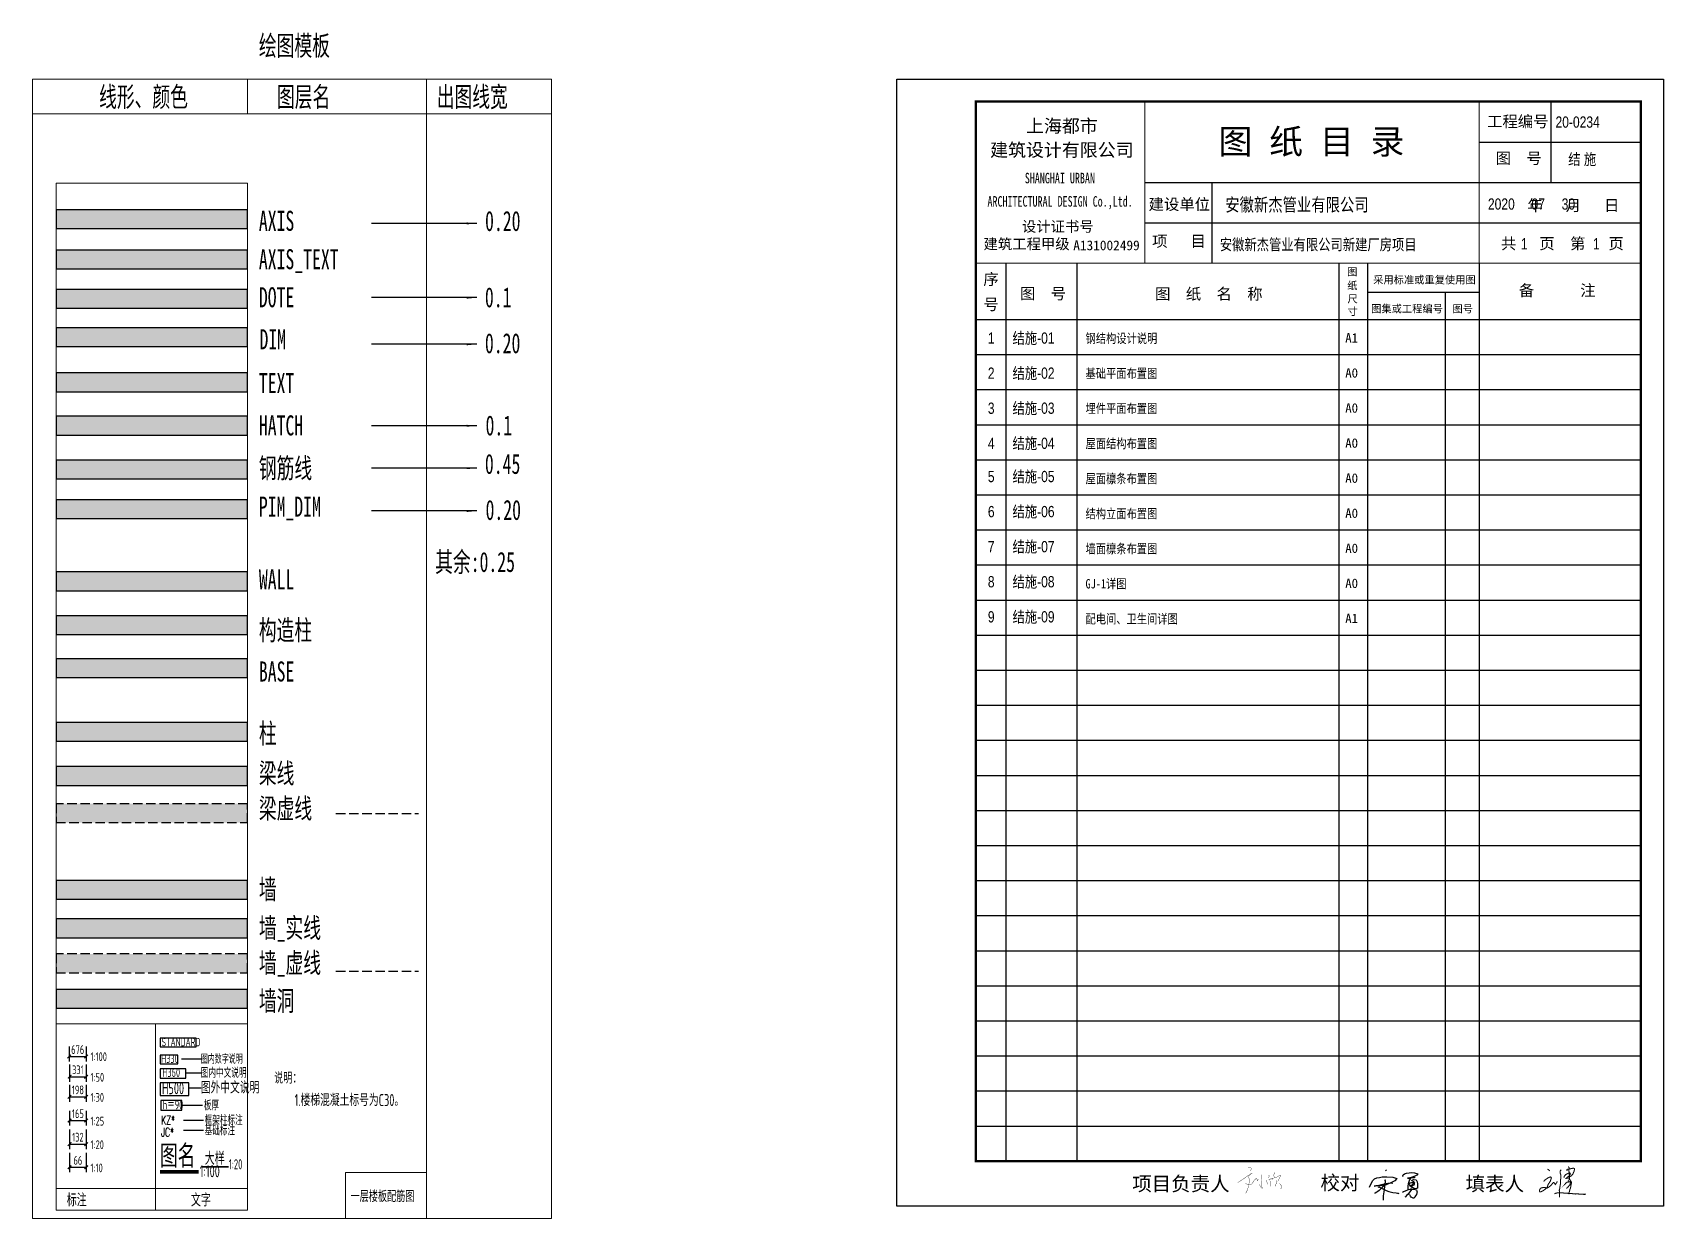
# Model space of a CAD drawing. Extents: x 753177 to 2169292, y -530934 to -273477.
# Drawn here: x 756248 to 821348, y -397363 to -350022 of the extents above; entities that cross this region are included whole.
import ezdxf
from ezdxf.enums import TextEntityAlignment as Align

# ---------------------------------------------------------------- set-up
doc = ezdxf.new("R2010")
doc.units = 0
doc.header["$LTSCALE"] = 1500
doc.header["$MEASUREMENT"] = 0
doc.linetypes.add('DASH', pattern=[0.35, 0.25, -0.1])
doc.layers.get('Defpoints').update_dxf_attribs({"color": 252})
for name, color, linetype in [('00-tk', 151, 'Continuous'), ('AXIS', 3, 'Continuous'), ('AXIS_TEXT', 7, 'Continuous'), ('BASE', 7, 'Continuous'), ('DIM', 3, 'Continuous'), ('DOTE', 1, 'Continuous'), ('HATCH', 8, 'Continuous'), ('iicon', 7, 'Continuous'), ('PUB_DIM', 3, 'Continuous'), ('PUB_TEXT', 7, 'Continuous'), ('TEXT', 7, 'Continuous'), ('WALL', 7, 'Continuous'), ('墙', 2, 'Continuous'), ('墙__实线', 7, 'Continuous'), ('墙__虚线', 7, 'DASH'), ('墙洞', 5, 'Continuous'), ('构造柱', 30, 'Continuous'), ('柱', 255, 'Continuous'), ('梁__实线', 140, 'Continuous'), ('梁__虚线', 4, 'DASH'), ('钢筋线', 210, 'Continuous')]:
    doc.layers.add(name, color=color, linetype=linetype)
for name, color, linetype, lineweight in [('TK', 252, 'Continuous', 13), ('TK-签名', 70, 'Continuous', 30), ('功能名称', 255, 'Continuous', 0)]:
    doc.layers.add(name, color=color, linetype=linetype, lineweight=lineweight)
doc.styles.add('-宋体', font='')
doc.styles.add('H330', font='Tssdeng.shx', dxfattribs={"width": 0.65, "height": 330, "bigfont": 'tssdchn.shx'})
doc.styles.add('H360', font='Tssdeng.shx', dxfattribs={"width": 0.65, "height": 360, "bigfont": 'tssdchn.shx'})
doc.styles.add('H500', font='Tssdeng.shx', dxfattribs={"width": 0.65, "height": 500, "bigfont": 'tssdchn.shx'})
doc.styles.add('QQS', font='stylu.ttf')
doc.styles.add('ROMAND', font='romand.shx', dxfattribs={"width": 0.65, "height": 250, "bigfont": 'hztxt.shx'})
doc.styles.get("Standard").update_dxf_attribs({"font": 'gbenor.shx', "bigfont": 'gbcbig.shx'})
doc.styles.add('T', font='simhei.ttf')
doc.styles.add('TSSD', font='tssdeng.shx', dxfattribs={"width": 0.65, "height": 350, "bigfont": 'tssdchn.shx'})
doc.styles.add('图名', font='simhei.ttf', dxfattribs={"width": 0.7, "height": 600})
doc.styles.get('-宋体').set_extended_font_data('SimSun')
doc.dimstyles.new('H10', dxfattribs={"dimscale": 100, "dimtxt": 3.3, "dimasz": 0.01, "dimexe": 2, "dimexo": 0, "dimgap": 1, "dimtad": 1, "dimdec": 0, "dimlfac": 0.1, "dimrnd": 1, "dimzin": 0, "dimdsep": 46, "dimtxsty": 'TSSD', "dimblk1": 'YGDIM', "dimblk2": 'YGDIM', "dimsah": 1, "dimcen": -2, "dimdle": 1, "dimclrt": 7, "dimadec": 0, "dimazin": 0, "dimtfac": 1, "dimtdec": 0, "dimtix": 1, "dimtmove": 2, "dimatfit": 3, "dimldrblk": 'YGDIM', "dimfxl": 0, "dimtvp": 1, "dimtolj": 1, "dimtzin": 0, "dimarcsym": 0})
doc.dimstyles.new('H100', dxfattribs={"dimscale": 100, "dimtxt": 3.3, "dimasz": 0.01, "dimexe": 2, "dimexo": 0, "dimgap": 1, "dimtad": 1, "dimdec": 0, "dimrnd": 1, "dimzin": 0, "dimdsep": 46, "dimtxsty": 'TSSD', "dimblk1": 'YGDIM', "dimblk2": 'YGDIM', "dimsah": 1, "dimcen": -2, "dimdle": 1, "dimclrt": 7, "dimadec": 0, "dimazin": 0, "dimtfac": 1, "dimtdec": 0, "dimtix": 1, "dimtmove": 2, "dimatfit": 3, "dimldrblk": 'YGDIM', "dimfxl": 0, "dimtvp": 1, "dimtolj": 1, "dimtzin": 0, "dimarcsym": 0})
doc.dimstyles.new('H20', dxfattribs={"dimscale": 100, "dimtxt": 3.3, "dimasz": 0.01, "dimexe": 2, "dimexo": 0, "dimgap": 1, "dimtad": 1, "dimdec": 0, "dimlfac": 0.2, "dimrnd": 1, "dimzin": 0, "dimdsep": 46, "dimtxsty": 'TSSD', "dimblk1": 'YGDIM', "dimblk2": 'YGDIM', "dimsah": 1, "dimcen": -2, "dimdle": 1, "dimclrt": 7, "dimadec": 0, "dimazin": 0, "dimtfac": 1, "dimtdec": 0, "dimtix": 1, "dimtmove": 2, "dimatfit": 3, "dimldrblk": 'YGDIM', "dimfxl": 0, "dimtvp": 1, "dimtolj": 1, "dimtzin": 0, "dimarcsym": 0})
doc.dimstyles.new('H25', dxfattribs={"dimscale": 100, "dimtxt": 3.3, "dimasz": 0.01, "dimexe": 2, "dimexo": 0, "dimgap": 1, "dimtad": 1, "dimdec": 0, "dimlfac": 0.25, "dimrnd": 1, "dimzin": 0, "dimdsep": 46, "dimtxsty": 'TSSD', "dimblk1": 'YGDIM', "dimblk2": 'YGDIM', "dimsah": 1, "dimcen": -2, "dimdle": 1, "dimclrt": 7, "dimadec": 0, "dimazin": 0, "dimtfac": 1, "dimtdec": 0, "dimtix": 1, "dimtmove": 2, "dimatfit": 3, "dimldrblk": 'YGDIM', "dimfxl": 0, "dimtvp": 1, "dimtolj": 1, "dimtzin": 0, "dimarcsym": 0})
doc.dimstyles.new('H30', dxfattribs={"dimscale": 100, "dimtxt": 3.3, "dimasz": 0.01, "dimexe": 2, "dimexo": 0, "dimgap": 1, "dimtad": 1, "dimdec": 0, "dimlfac": 0.3, "dimrnd": 1, "dimzin": 0, "dimdsep": 46, "dimtxsty": 'TSSD', "dimblk1": 'YGDIM', "dimblk2": 'YGDIM', "dimsah": 1, "dimcen": -2, "dimdle": 1, "dimclrt": 7, "dimadec": 0, "dimazin": 0, "dimtfac": 1, "dimtdec": 0, "dimtix": 1, "dimtmove": 2, "dimatfit": 3, "dimldrblk": 'YGDIM', "dimfxl": 0, "dimtvp": 1, "dimtolj": 1, "dimtzin": 0, "dimarcsym": 0})
doc.dimstyles.new('H50', dxfattribs={"dimscale": 100, "dimtxt": 3.3, "dimasz": 0.01, "dimexe": 2, "dimexo": 0, "dimgap": 1, "dimtad": 1, "dimdec": 0, "dimlfac": 0.5, "dimrnd": 1, "dimzin": 0, "dimdsep": 46, "dimtxsty": 'TSSD', "dimblk1": 'YGDIM', "dimblk2": 'YGDIM', "dimsah": 1, "dimcen": -2, "dimdle": 1, "dimclrt": 7, "dimazin": 0, "dimtfac": 1, "dimtdec": 0, "dimtix": 1, "dimtmove": 2, "dimatfit": 3, "dimldrblk": 'YGDIM', "dimfxl": 0, "dimtvp": 1, "dimtolj": 1, "dimtzin": 0, "dimarcsym": 0})

# ---------------------------------------------------------------- blocks, each defined once
blk = doc.blocks.new('YGDIM')
at = {"color": 0, "linetype": 'ByBlock', "const_width": 50}
blk.add_lwpolyline([(-70, -70), (70, 70)], dxfattribs=at)
blk = doc.blocks.new('*D15')
at = {"layer": 'Defpoints', "color": 0, "transparency": 16777216}
for p in [(757724, -392028), (758386, -392028), (758386, -392508)]:
    blk.add_point(p, dxfattribs=at)
at = {"layer": 'PUB_DIM', "color": 0, "lineweight": -2, "transparency": 16777216}
for p, q in [((757724, -392028), (757724, -392708)), ((757725, -392508), (758385, -392508)), ((758386, -392028), (758386, -392708))]:
    blk.add_line(p, q, dxfattribs=at)
at = {"layer": 'PUB_DIM', "color": 0, "lineweight": -2, "transparency": 16777216, "rotation": 180}
blk.add_blockref('YGDIM', (757724, -392508), dxfattribs=at)
at = {"layer": 'PUB_DIM', "color": 0, "lineweight": -2, "transparency": 16777216}
blk.add_blockref('YGDIM', (758386, -392508), dxfattribs=at)
at = {"layer": 'PUB_DIM', "color": 7, "transparency": 16777216, "insert": (758055, -392233), "char_height": 350, "attachment_point": 5, "style": 'TSSD'}
blk.add_mtext('\\A1;198', dxfattribs=at)
blk = doc.blocks.new('_arrow')
blk.add_solid([(0, 0), (-1, 0.1), (-1, -0.1)])
blk = doc.blocks.new('*D16')
at = {"layer": 'Defpoints', "color": 0, "transparency": 16777216}
for p in [(757711, -390503), (758387, -390503), (758387, -390898)]:
    blk.add_point(p, dxfattribs=at)
at = {"layer": 'PUB_DIM', "color": 0, "lineweight": -2, "transparency": 16777216}
for p, q in [((757711, -390503), (757711, -391098)), ((758387, -390503), (758387, -391098)), ((757712, -390898), (758386, -390898))]:
    blk.add_line(p, q, dxfattribs=at)
at = {"layer": 'PUB_DIM', "color": 0, "lineweight": -2, "transparency": 16777216, "rotation": 180}
blk.add_blockref('YGDIM', (757711, -390898), dxfattribs=at)
at = {"layer": 'PUB_DIM', "color": 0, "lineweight": -2, "transparency": 16777216}
blk.add_blockref('YGDIM', (758387, -390898), dxfattribs=at)
at = {"layer": 'PUB_DIM', "color": 7, "transparency": 16777216, "insert": (758049, -390623), "char_height": 350, "attachment_point": 5, "style": 'TSSD'}
blk.add_mtext('\\A1;676', dxfattribs=at)
blk = doc.blocks.new('*D17')
at = {"layer": 'Defpoints', "color": 0, "transparency": 16777216}
for p in [(757724, -391215), (758386, -391215), (758386, -391706)]:
    blk.add_point(p, dxfattribs=at)
at = {"layer": 'PUB_DIM', "color": 0, "lineweight": -2, "transparency": 16777216}
for p, q in [((757724, -391215), (757724, -391906)), ((758386, -391215), (758386, -391906)), ((757725, -391706), (758385, -391706))]:
    blk.add_line(p, q, dxfattribs=at)
at = {"layer": 'PUB_DIM', "color": 0, "lineweight": -2, "transparency": 16777216, "rotation": 180}
blk.add_blockref('YGDIM', (757724, -391706), dxfattribs=at)
at = {"layer": 'PUB_DIM', "color": 0, "lineweight": -2, "transparency": 16777216}
blk.add_blockref('YGDIM', (758386, -391706), dxfattribs=at)
at = {"layer": 'PUB_DIM', "color": 7, "transparency": 16777216, "insert": (758055, -391431), "char_height": 350, "attachment_point": 5, "style": 'TSSD'}
blk.add_mtext('\\A1;331', dxfattribs=at)
blk = doc.blocks.new('*D18')
at = {"layer": 'Defpoints', "color": 0, "transparency": 16777216}
for p in [(757724, -393072), (758386, -393072), (758386, -393457)]:
    blk.add_point(p, dxfattribs=at)
at = {"layer": 'PUB_DIM', "color": 0, "lineweight": -2, "transparency": 16777216}
for p, q in [((757724, -393072), (757724, -393657)), ((758386, -393072), (758386, -393657)), ((757725, -393457), (758385, -393457))]:
    blk.add_line(p, q, dxfattribs=at)
at = {"layer": 'PUB_DIM', "color": 0, "lineweight": -2, "transparency": 16777216, "rotation": 180}
blk.add_blockref('YGDIM', (757724, -393457), dxfattribs=at)
at = {"layer": 'PUB_DIM', "color": 0, "lineweight": -2, "transparency": 16777216}
blk.add_blockref('YGDIM', (758386, -393457), dxfattribs=at)
at = {"layer": 'PUB_DIM', "color": 7, "transparency": 16777216, "insert": (758055, -393182), "char_height": 350, "attachment_point": 5, "style": 'TSSD'}
blk.add_mtext('\\A1;165', dxfattribs=at)
blk = doc.blocks.new('*D19')
at = {"layer": 'Defpoints', "color": 0, "transparency": 16777216}
for p in [(757724, -393817), (758386, -393817), (758386, -394397)]:
    blk.add_point(p, dxfattribs=at)
at = {"layer": 'PUB_DIM', "color": 0, "lineweight": -2, "transparency": 16777216}
for p, q in [((757724, -393817), (757724, -394597)), ((758386, -393817), (758386, -394597)), ((757725, -394397), (758385, -394397))]:
    blk.add_line(p, q, dxfattribs=at)
at = {"layer": 'PUB_DIM', "color": 0, "lineweight": -2, "transparency": 16777216, "rotation": 180}
blk.add_blockref('YGDIM', (757724, -394397), dxfattribs=at)
at = {"layer": 'PUB_DIM', "color": 0, "lineweight": -2, "transparency": 16777216}
blk.add_blockref('YGDIM', (758386, -394397), dxfattribs=at)
at = {"layer": 'PUB_DIM', "color": 7, "transparency": 16777216, "insert": (758055, -394122), "char_height": 350, "attachment_point": 5, "style": 'TSSD'}
blk.add_mtext('\\A1;132', dxfattribs=at)
blk = doc.blocks.new('*D20')
at = {"layer": 'Defpoints', "color": 0, "transparency": 16777216}
for p in [(757724, -394743), (758386, -394743), (758386, -395323)]:
    blk.add_point(p, dxfattribs=at)
at = {"layer": 'PUB_DIM', "color": 0, "lineweight": -2, "transparency": 16777216}
for p, q in [((757724, -394743), (757724, -395523)), ((758386, -394743), (758386, -395523)), ((757725, -395323), (758385, -395323))]:
    blk.add_line(p, q, dxfattribs=at)
at = {"layer": 'PUB_DIM', "color": 0, "lineweight": -2, "transparency": 16777216, "rotation": 180}
blk.add_blockref('YGDIM', (757724, -395323), dxfattribs=at)
at = {"layer": 'PUB_DIM', "color": 0, "lineweight": -2, "transparency": 16777216}
blk.add_blockref('YGDIM', (758386, -395323), dxfattribs=at)
at = {"layer": 'PUB_DIM', "color": 7, "transparency": 16777216, "insert": (758055, -395048), "char_height": 350, "attachment_point": 5, "style": 'TSSD'}
blk.add_mtext('\\A1;66', dxfattribs=at)
blk = doc.blocks.new('A$C7C122B11')
at = {"layer": 'iicon', "color": 13, "const_width": 7.58}
for points in [[(101, 316), (199, 383)], [(199, 383), (301, 455)], [(244, 611), (279, 605)], [(322, 465), (255, 393)], [(255, 393), (267, 338)], [(279, 605), (315, 591)], [(321, 572), (298, 526)], [(301, 455), (344, 476)], [(315, 591), (321, 572)], [(554, 440), (553, 381)], [(553, 381), (555, 298)], [(718, 416), (741, 413)], [(745, 400), (719, 368)], [(741, 413), (745, 400)], [(858, 469), (850, 439)], [(850, 439), (850, 403)], [(850, 403), (863, 373)], [(872, 485), (858, 469)], [(897, 363), (924, 382)], [(924, 382), (974, 414)], [(974, 414), (997, 421)], [(1010, 411), (991, 378)], [(997, 421), (1010, 411)], [(0, 251), (101, 316)], [(180, 234), (214, 214)], [(220, 61), (189, 0)], [(214, 214), (249, 201)], [(254, 164), (220, 61)], [(249, 201), (284, 195)], [(270, 260), (254, 164)], [(267, 338), (270, 260)], [(284, 195), (312, 200)], [(312, 200), (331, 220)], [(331, 220), (382, 295)], [(382, 295), (411, 328)], [(411, 328), (434, 349)], [(434, 349), (448, 349)], [(448, 349), (455, 315)], [(455, 315), (462, 292)], [(462, 292), (485, 335)], [(535, 158), (509, 209)], [(575, 108), (535, 158)], [(555, 298), (561, 212)], [(561, 212), (572, 134)], [(572, 134), (575, 108)], [(674, 309), (686, 266)], [(686, 266), (692, 224)], [(692, 224), (692, 211)], [(726, 309), (755, 327)], [(755, 327), (790, 346)], [(756, 296), (765, 257)], [(762, 218), (762, 180)], [(762, 180), (763, 160)], [(765, 257), (762, 218)], [(790, 346), (817, 357)], [(826, 342), (799, 315)], [(817, 357), (835, 356)], [(835, 356), (826, 342)], [(863, 373), (876, 363)], [(876, 363), (897, 363)], [(892, 201), (876, 164)], [(909, 233), (892, 201)], [(921, 283), (909, 233)], [(923, 311), (921, 283)], [(951, 294), (937, 279)], [(971, 334), (951, 294)], [(991, 378), (971, 334)], [(980, 231), (1007, 207)], [(1033, 121), (1002, 119)], [(1007, 207), (1028, 171)], [(1028, 171), (1033, 146)], [(1033, 146), (1033, 121)]]:
    blk.add_lwpolyline(points, dxfattribs=at)

msp = doc.modelspace()

# ---------------------------------------------------------------- hatches: boundary and pattern name
at = {"layer": 'AXIS'}
msp.add_hatch(color=256, dxfattribs=at).paths.add_polyline_path([(764831.9, -357844), (764831.9, -357092.8), (757186.9, -357092.8), (757186.9, -357844)])
at = {"layer": 'AXIS_TEXT'}
msp.add_hatch(color=256, dxfattribs=at).paths.add_polyline_path([(764831.9, -359454.5), (764831.9, -358703.3), (757186.9, -358703.3), (757186.9, -359454.5)])
at = {"layer": 'BASE'}
msp.add_hatch(color=256, dxfattribs=at).paths.add_polyline_path([(764831.9, -375772.3), (764831.9, -375021.1), (757186.9, -375021.1), (757186.9, -375772.3)])
at = {"layer": 'DIM'}
msp.add_hatch(color=256, dxfattribs=at).paths.add_polyline_path([(764831.9, -362557.8), (764831.9, -361806.6), (757186.9, -361806.6), (757186.9, -362557.8)])
at = {"layer": 'DOTE', "ltscale": 1.25}
msp.add_hatch(color=256, dxfattribs=at).paths.add_polyline_path([(764831.9, -361025.8), (764831.9, -360274.6), (757186.9, -360274.6), (757186.9, -361025.8)])
at = {"layer": 'HATCH'}
msp.add_hatch(color=256, dxfattribs=at).paths.add_polyline_path([(764831.9, -366088.2), (764831.9, -365336.9), (757186.9, -365336.9), (757186.9, -366088.2)])
at = {"layer": 'PUB_DIM'}
msp.add_hatch(color=256, dxfattribs=at).paths.add_polyline_path([(764831.9, -369425.4), (764831.9, -368674.1), (757186.9, -368674.1), (757186.9, -369425.4)])
at = {"layer": 'TEXT'}
msp.add_hatch(color=256, dxfattribs=at).paths.add_polyline_path([(764831.9, -364359.8), (764831.9, -363608.6), (757186.9, -363608.6), (757186.9, -364359.8)])
at = {"layer": 'WALL'}
msp.add_hatch(color=256, dxfattribs=at).paths.add_polyline_path([(764831.9, -372305), (764831.9, -371553.8), (757186.9, -371553.8), (757186.9, -372305)])
at = {"layer": '墙'}
msp.add_hatch(color=256, dxfattribs=at).paths.add_polyline_path([(764831.9, -384619.5), (764831.9, -383868.3), (757186.9, -383868.3), (757186.9, -384619.5)])
at = {"layer": '墙__实线'}
msp.add_hatch(color=256, dxfattribs=at).paths.add_polyline_path([(764831.9, -386158), (764831.9, -385406.8), (757186.9, -385406.8), (757186.9, -386158)])
at = {"layer": '墙__虚线'}
msp.add_hatch(color=256, dxfattribs=at).paths.add_polyline_path([(764831.9, -387553.9), (764831.9, -386802.7), (757186.9, -386802.7), (757186.9, -387553.9)])
at = {"layer": '墙洞'}
msp.add_hatch(color=256, dxfattribs=at).paths.add_polyline_path([(764831.9, -388969.8), (764831.9, -388218.6), (757186.9, -388218.6), (757186.9, -388969.8)])
at = {"layer": '构造柱'}
msp.add_hatch(color=256, dxfattribs=at).paths.add_polyline_path([(764831.9, -374054.4), (764831.9, -373303.2), (757186.9, -373303.2), (757186.9, -374054.4)])
at = {"layer": '柱'}
msp.add_hatch(color=256, dxfattribs=at).paths.add_polyline_path([(764831.9, -378315.7), (764831.9, -377564.5), (757186.9, -377564.5), (757186.9, -378315.7)])
at = {"layer": '梁__实线'}
msp.add_hatch(color=256, dxfattribs=at).paths.add_polyline_path([(764831.9, -380076.6), (764831.9, -379325.4), (757186.9, -379325.4), (757186.9, -380076.6)])
at = {"layer": '梁__虚线'}
msp.add_hatch(color=256, dxfattribs=at).paths.add_polyline_path([(764831.9, -381560.3), (764831.9, -380809.1), (757186.9, -380809.1), (757186.9, -381560.3)])
at = {"layer": '钢筋线'}
msp.add_hatch(color=256, dxfattribs=at).paths.add_polyline_path([(764831.9, -367837.9), (764831.9, -367086.7), (757186.9, -367086.7), (757186.9, -367837.9)])

# ---------------------------------------------------------------- linework, layer by layer
at = {"layer": '00-tk'}
for p, q in [((816862.1, -356001.7), (816862.1, -352818.2)), ((813998, -354389.2), (820448, -354389.2)), ((800648, -356001.7), (820448, -356001.7)), ((803338.1, -359226.7), (803338.1, -356001.7)), ((800648, -357614.2), (820448, -357614.2)), ((795098, -359226.7), (795098, -395076.7)), ((797931.7, -359226.7), (797931.7, -395076.7)), ((808397.7, -359226.7), (808397.7, -395076.7)), ((809531.3, -359226.7), (809531.3, -395076.7)), ((813998, -359226.7), (813998, -395076.7)), ((809531.3, -360387), (813998, -360387)), ((812640.8, -360387), (812640.8, -395076.7)), ((793898, -361476.7), (820448, -361476.7)), ((793898, -362876.7), (820448, -362876.7)), ((793898, -364276.7), (820448, -364276.7)), ((793898, -365676.7), (820448, -365676.7)), ((793898, -367076.7), (820448, -367076.7)), ((793898, -368476.7), (820448, -368476.7)), ((793898, -369876.7), (820448, -369876.7)), ((793898, -371276.7), (820448, -371276.7)), ((793898, -372676.7), (820448, -372676.7)), ((793898, -374076.7), (820448, -374076.7)), ((793898, -374076.7), (820448, -374076.7)), ((793898, -375476.7), (820448, -375476.7)), ((793898, -376876.7), (820448, -376876.7)), ((793898, -378276.7), (820448, -378276.7)), ((793898, -379676.7), (820448, -379676.7)), ((793898, -381076.7), (820448, -381076.7)), ((793898, -382476.7), (820448, -382476.7)), ((793898, -383876.7), (820448, -383876.7)), ((793898, -385276.7), (820448, -385276.7)), ((793898, -386676.7), (820448, -386676.7)), ((793898, -388076.7), (820448, -388076.7)), ((793898, -389476.7), (820448, -389476.7)), ((793898, -390876.7), (820448, -390876.7)), ((793898, -392276.7), (820448, -392276.7)), ((793898, -393676.7), (820448, -393676.7))]:
    msp.add_line(p, q, dxfattribs=at)
msp.add_lwpolyline([(790748, -396876.7), (790748, -351876.7), (821348, -351876.7), (821348, -396876.7)], close=True, dxfattribs=at)
at = {"layer": '00-tk', "linetype": 'Continuous', "const_width": 90}
msp.add_lwpolyline([(820448, -352776.7), (793898, -352776.7), (793898, -395076.7), (820448, -395076.7), (820448, -352776.7)], dxfattribs=at)
at = {"layer": '00-tk', "const_width": 45}
for points in [[(800648, -359226.7), (800648, -352776.7)], [(813998, -359226.7), (813998, -352776.7)], [(793898, -359226.7), (820448, -359226.7)]]:
    msp.add_lwpolyline(points, dxfattribs=at)
at = {"layer": 'AXIS', "color": 1, "ltscale": 1000, "const_width": 42}
for points in [[(816565, -395887.5), (816602.4, -395860.3), (816617, -395830.1), (816643.3, -395814.1), (816680.2, -395790.3), (816709.9, -395768.4), (816738.1, -395749), (816768.2, -395731), (816798.4, -395717.9), (816833.9, -395709.1), (816859.2, -395713), (816869.9, -395725.6), (816876.2, -395748), (816868.4, -395773.3), (816838.8, -395866.8), (816832.4, -395879.9), (816815.4, -395908.6), (816803.8, -395928.5), (816779.9, -395961.6), (816757.1, -395991.7), (816727, -396060.9), (816721.6, -396082.6), (816702.9, -396125.4), (816673.3, -396158.1), (816650.8, -396174.4), (816625.9, -396196.9), (816594.7, -396227.3), (816563.6, -396245.9), (816527.8, -396270), (816481.1, -396290.2), (816455.5, -396301.9), (816419.7, -396307.3), (816411.1, -396294.1), (816401, -396263), (816404.9, -396237.4), (816416.6, -396207), (816439.9, -396167.4), (816464, -396152.6), (816492, -396141.7), (816551.2, -396130.1), (816592.4, -396125.4), (816635.2, -396132.4), (816678.5, -396152.3), (816709.9, -396150.3), (816736.3, -396138.6), (816788.5, -396102.1), (816850.7, -396055.4), (816897.4, -395998.7), (816934.7, -395953.6), (816962, -395932.6), (816997.8, -395950.4), (817007.9, -395973), (817013.3, -395990.1), (817038.2, -396009.5), (817049.9, -395988.5), (817071.7, -395961.3), (817090.4, -395935.7), (817107.5, -395894.5), (817107.5, -395894.5), (817109.8, -395883.6)], [(816722.5, -395394.2), (816747.7, -395411.5), (816772.4, -395426.3), (816784.7, -395444.5), (816801, -395463.8), (816806.4, -395473.7)], [(817271.6, -395423.9), (817236.4, -395450.3), (817236.4, -395450.3), (817227.7, -395503), (817227.7, -395531.5), (817232.1, -395557.9), (817238.6, -395586.4), (817254, -395636.9), (817258.4, -395694), (817258.4, -395740.1), (817243, -395812.6), (817236.4, -395915.8), (817238.6, -395961.9), (817234.3, -396014.6), (817221.1, -396084.8), (817207.9, -396181.5), (817192.5, -396232), (817205.7, -396381.3), (817199.1, -396469.1), (817201.3, -396504.2), (817202.1, -396517.6)], [(817381.1, -395734.6), (817389.2, -395688.6), (817420.3, -395642.7), (817455.5, -395607.5), (817532.5, -395569.7), (817571.7, -395557.5), (817594.7, -395550.8), (817617.7, -395550.8), (817633.9, -395587.3), (817610.9, -395642.7), (817571.7, -395679.2), (817512.2, -395718.3), (817479.8, -395749.4), (817462.2, -395767), (817525.8, -395757.5), (817589.3, -395748.1), (817602.8, -395754.8), (817601.5, -395804.8), (817558.2, -395849.8), (817547.4, -395875.5), (817517.7, -395907.9), (817485.2, -395933.6), (817456.8, -395952.5), (817437.9, -395976.8), (817500, -395921.9), (817547.4, -395913.3), (817586.6, -395899.8), (817625.8, -395895.7), (817655.6, -395901.2), (817628.8, -395956.9), (817627.2, -396007.9), (817592, -396047.1), (817551.5, -396099.8), (817512.3, -396132.2), (817492, -396155.2), (817483.9, -396176.8)], [(817517.6, -395461.6), (817497.4, -395444), (817490.6, -395423.8), (817509.5, -395407.6), (817558.2, -395395.4), (817602.8, -395387.3), (817667.7, -395376.5), (817696.1, -395368.4), (817727.2, -395363), (817758.3, -395360.3), (817789.4, -395369.7), (817802.9, -395395.4), (817790.8, -395440), (817782.6, -395479.2), (817758.3, -395529.2), (817734, -395595.4), (817665, -395671), (817642, -395681.9), (817631.2, -395691.3), (817583.9, -395685.9), (817571.7, -395679.2)], [(817552.7, -395289.8), (817567.9, -395317.9), (817583, -395337.4), (817583.5, -395364.3), (817586.7, -395373.9), (817589.6, -395389.7), (817575, -395432.2), (817579.3, -395486.2), (817588.8, -395508.5), (817589.9, -395522.2), (817588, -395552.8), (817596.3, -395656.3), (817588.9, -395686.5), (817602.3, -395773.4), (817613.2, -395815.9), (817625.9, -395836), (817652.5, -395878.8), (817682.2, -395921.2), (817678, -395958.3), (817664.2, -395998.5), (817658.9, -396047.3), (817639.8, -396157.5), (817618.6, -396204.2), (817597.4, -396290), (817568.7, -396356.8)], [(816997, -396384.7), (817049.7, -396357.8), (817105.8, -396346), (817202.3, -396343.1), (817247.9, -396339.5), (817295.3, -396340.6), (817371.8, -396351.4), (817433.2, -396362.1), (817513.2, -396355.7), (817535.8, -396362.2), (817574.6, -396376.2), (817628.5, -396371.9), (817670.5, -396369.7), (817739.4, -396378.3), (817777.1, -396385.8), (817834.2, -396389.1), (817882.7, -396385.8), (817930.4, -396385.8), (817982.1, -396391.2), (818043.5, -396395.5), (818111.3, -396398.8), (818155.5, -396402), (818208.3, -396403.1), (818240.6, -396399.8), (818257.8, -396398.8)]]:
    msp.add_lwpolyline(points, dxfattribs=at)
at = {"layer": 'AXIS_TEXT'}
msp.add_lwpolyline([(757186.9, -359454.5), (764831.9, -359454.5), (764831.9, -358703.3), (757186.9, -358703.3)], close=True, dxfattribs=at)
at = {"layer": 'BASE'}
msp.add_lwpolyline([(757186.9, -375772.3), (764831.9, -375772.3), (764831.9, -375021.1), (757186.9, -375021.1)], close=True, dxfattribs=at)
at = {"layer": 'DIM'}
for points in [[(757186.9, -357844), (764831.9, -357844), (764831.9, -357092.8), (757186.9, -357092.8)], [(757186.9, -362557.8), (764831.9, -362557.8), (764831.9, -361806.6), (757186.9, -361806.6)]]:
    msp.add_lwpolyline(points, close=True, dxfattribs=at)
for points in [[(773976.7, -357639), (769778.4, -357639)], [(773976.7, -362465.7), (769778.4, -362465.7)]]:
    msp.add_lwpolyline(points, dxfattribs=at)
at = {"layer": 'DOTE', "ltscale": 1.25}
msp.add_lwpolyline([(757186.9, -361025.8), (764831.9, -361025.8), (764831.9, -360274.6), (757186.9, -360274.6)], close=True, dxfattribs=at)
at = {"layer": 'DOTE'}
msp.add_lwpolyline([(773976.7, -360603), (769778.4, -360603)], dxfattribs=at)
at = {"layer": 'HATCH'}
msp.add_lwpolyline([(757186.9, -366088.2), (764831.9, -366088.2), (764831.9, -365336.9), (757186.9, -365336.9)], close=True, dxfattribs=at)
msp.add_lwpolyline([(773976.7, -365718.5), (769778.4, -365718.5)], dxfattribs=at)
at = {"layer": 'PUB_DIM'}
msp.add_lwpolyline([(757186.9, -369425.4), (764831.9, -369425.4), (764831.9, -368674.1), (757186.9, -368674.1)], close=True, dxfattribs=at)
msp.add_lwpolyline([(773976.7, -369120.9), (769778.4, -369120.9)], dxfattribs=at)
at = {"layer": 'TEXT'}
for p, q in [((762185.8, -390986.7), (762980.3, -390986.7)), ((762364.7, -391548.7), (762980.3, -391548.7)), ((762487.6, -392151.4), (762980.3, -392151.4)), ((762239, -392847.5), (763033.5, -392847.5)), ((762270.3, -393436.7), (763064.8, -393436.7)), ((762270.3, -393846.1), (763064.8, -393846.1))]:
    msp.add_line(p, q, dxfattribs=at)
for points in [[(757186.9, -364359.8), (764831.9, -364359.8), (764831.9, -363608.6), (757186.9, -363608.6)], [(761342.2, -390517.9), (762778, -390517.9), (762778, -390171.3), (761342.2, -390171.3)], [(761342.2, -391187.6), (762047.6, -391187.6), (762047.6, -390841), (761342.2, -390841)], [(761342.2, -391765.1), (762364.7, -391765.1), (762364.7, -391386.3), (761342.2, -391386.3)], [(761342.2, -392450.5), (762487.6, -392450.5), (762487.6, -391957.3), (761342.2, -391957.3)], [(761360.8, -393039.3), (762206.3, -393039.3), (762206.3, -392660.5), (761360.8, -392660.5)]]:
    msp.add_lwpolyline(points, close=True, dxfattribs=at)
for points, const_width in [([(761337.5, -395506.1), (762877.3, -395506.1)], 150), ([(762995.6, -395301.9), (764071.5, -395301.9)], 60)]:
    msp.add_lwpolyline(points, dxfattribs=dict(at, const_width=const_width))
at = {"layer": 'TK'}
for p, q in [((764831.9, -353269.2), (764831.9, -351876.7)), ((756247.9, -353269.2), (776961.1, -353269.2)), ((757186.9, -356038.6), (764831.9, -356038.6)), ((761158.7, -389597.5), (761158.7, -396174.6)), ((768735.3, -395526.2), (768735.3, -397363.3)), ((768735.3, -395526.2), (771975.5, -395526.2)), ((757186.9, -396174.6), (757186.9, -397033)), ((761158.7, -396174.6), (761158.7, -397033)), ((764831.9, -396174.6), (764831.9, -397033)), ((757186.9, -397033), (764831.9, -397033))]:
    msp.add_line(p, q, dxfattribs=at)
for points in [[(756247.9, -351876.7), (771975.5, -351876.7), (771975.5, -397363.3), (756247.9, -397363.3)], [(771975.5, -351876.7), (776961.1, -351876.7), (776961.1, -397363.3), (771975.5, -397363.3)], [(757186.9, -389597.5), (764831.9, -389597.5), (764831.9, -356038.6), (757186.9, -356038.6)], [(757186.9, -389597.5), (764831.9, -389597.5), (764831.9, -396174.6), (757186.9, -396174.6)]]:
    msp.add_lwpolyline(points, close=True, dxfattribs=at)
at = {"layer": 'TK-签名'}
for p, q in [((809740.4, -395858.9), (809813.6, -395785.7)), ((809813.6, -395785.7), (809905.7, -395743.9)), ((809905.7, -395743.9), (810016.8, -395724.3)), ((810016.8, -395724.3), (810125.6, -395705)), ((810125.6, -395705), (810205.6, -395705)), ((810205.6, -395705), (810307.8, -395705)), ((810291.9, -395430.1), (810260.8, -395461.1)), ((810307.8, -395705), (810545.8, -395715.4)), ((810545.8, -395715.4), (810705.1, -395771.4)), ((810705.1, -395771.4), (810624.8, -395861.5)), ((810944, -395645.5), (810960, -395620.3)), ((810950.2, -395677.5), (810944, -395645.5)), ((810961.9, -395699.1), (810950.2, -395677.5)), ((810960, -395620.3), (811019.3, -395584)), ((811019.3, -395584), (811093.5, -395554.2)), ((811093.5, -395554.2), (811201.8, -395538.5)), ((811153.2, -395756.5), (811134.9, -395762.7)), ((811134.9, -395762.7), (811165.7, -395766.4)), ((811274.5, -395735), (811153.2, -395756.5)), ((811165.7, -395766.4), (811224.8, -395755.4)), ((811201.8, -395538.5), (811290.7, -395537)), ((811249.9, -395754.4), (811211.4, -395821.5)), ((811224.8, -395755.4), (811382.2, -395720.9)), ((811389, -395740.3), (811249.9, -395754.4)), ((811365.5, -395702.6), (811274.5, -395735)), ((811290.7, -395537), (811411.5, -395543.8)), ((811455.4, -395664), (811365.5, -395702.6)), ((811382.2, -395720.9), (811423.5, -395727.7)), ((811423.5, -395727.7), (811389, -395740.3)), ((811411.5, -395543.8), (811544.3, -395586.6)), ((811504.6, -395633.6), (811455.4, -395664)), ((811544.3, -395586.6), (811504.6, -395633.6)), ((809618.1, -396121.4), (809740.4, -395858.9)), ((809867.4, -396067.9), (809796.5, -396081)), ((809796.5, -396081), (809800, -396074.6)), ((809800, -396074.6), (810041.2, -396019)), ((809845, -396350), (809809.4, -396364.4)), ((809902.4, -396319.8), (809845, -396350)), ((809954.8, -396070), (809867.4, -396067.9)), ((809942.3, -396293.2), (809902.4, -396319.8)), ((809997.5, -396244.9), (809942.3, -396293.2)), ((810049.6, -396062.3), (809954.8, -396070)), ((809964.1, -396119), (809994.9, -396108.4)), ((809994.9, -396108.4), (810145.8, -396178)), ((810081.5, -396166.3), (809997.5, -396244.9)), ((810041.2, -396019), (810195.1, -395984.5)), ((810127, -396049.4), (810049.6, -396062.3)), ((810143.2, -396096.7), (810081.5, -396166.3)), ((810222.8, -396033.4), (810127, -396049.4)), ((810197.4, -396020.2), (810143.2, -396096.7)), ((810145.8, -396178), (810284, -396247.5)), ((810188.2, -396303.1), (810167.3, -396466.1)), ((810236.7, -395908.9), (810188.2, -396303.1)), ((810195.1, -395984.5), (810352.8, -395956.4)), ((810280.5, -396017), (810222.8, -396033.4)), ((810226.9, -395827.4), (810225.3, -395845.8)), ((810225.3, -395845.8), (810235, -395859.2)), ((810244.2, -395840.9), (810226.9, -395827.4)), ((810235, -395859.2), (810236.7, -395908.9)), ((810270.7, -395850.1), (810244.2, -395840.9)), ((810341.1, -395999.8), (810280.5, -396017)), ((810284, -396247.5), (810390.3, -396289)), ((810435.5, -395960.7), (810341.1, -395999.8)), ((810352.8, -395956.4), (810480.8, -395946.1)), ((810390.3, -396289), (810546.2, -396325.1)), ((810493.8, -395930.2), (810435.5, -395960.7)), ((810480.8, -395946.1), (810522.3, -395960.2)), ((810568.3, -395891.1), (810493.8, -395930.2)), ((810525, -395972), (810519.6, -395968.3)), ((810522.3, -395960.2), (810525, -395972)), ((810546.2, -396325.1), (810679.1, -396340)), ((810624.8, -395861.5), (810568.3, -395891.1)), ((810679.1, -396340), (810736.5, -396350.6)), ((810736.5, -396350.6), (810763.1, -396360.7)), ((810763.1, -396360.7), (810789.1, -396372.9)), ((810935.4, -396321.1), (810979.7, -396286)), ((810979.7, -396286), (811055, -396257.5)), ((811096, -396448.1), (811049.2, -396501.6)), ((811055, -396257.5), (811179.7, -396214.9)), ((811142.8, -396403.8), (811096, -396448.1)), ((811175.5, -396367.9), (811142.8, -396403.8)), ((811146.2, -396049.1), (811144.5, -396203)), ((811153.7, -396017.4), (811146.2, -396049.1)), ((811166.2, -395979.5), (811153.7, -396017.4)), ((811211.4, -395821.5), (811166.2, -395979.5)), ((811224.8, -396309.4), (811175.5, -396367.9)), ((811179.7, -396214.9), (811230.7, -396201.5)), ((811184.6, -395989), (811200.5, -395967.2)), ((811200.5, -396014), (811184.6, -395989)), ((811200.5, -395967.2), (811238.2, -395947.2)), ((811226.5, -396042.5), (811200.5, -396014)), ((811215.6, -396228.3), (811234, -396200.7)), ((811229.8, -396427.2), (811222.3, -396405.5)), ((811265.8, -396255), (811224.8, -396309.4)), ((811254.9, -396078.4), (811226.5, -396042.5)), ((811238.2, -396446.5), (811229.8, -396427.2)), ((811230.7, -396201.5), (811300.1, -396190.7)), ((811234, -396200.7), (811261.6, -396179.8)), ((811238.2, -395947.2), (811306.8, -395929.6)), ((811255.8, -396481.6), (811238.2, -396446.5)), ((811309.3, -396114.3), (811254.9, -396078.4)), ((811261.6, -396179.8), (811296.8, -396178.1)), ((811302.6, -396034.1), (811264.1, -396051.6)), ((811264.1, -396051.6), (811362, -396041.6)), ((811296.8, -396213.2), (811265.8, -396255)), ((811290, -396119.4), (811281.7, -396133.8)), ((811323.5, -396069.2), (811290, -396119.4)), ((811290.9, -395844.3), (811370.3, -395812.6)), ((811296.8, -396178.1), (811311.8, -396191.5)), ((811311.8, -396191.5), (811296.8, -396213.2)), ((811300.1, -396190.7), (811383.8, -396199)), ((811351.9, -395994), (811302.6, -396034.1)), ((811306.8, -395929.6), (811337.7, -395922.9)), ((811362.8, -396149.5), (811309.3, -396114.3)), ((811335.2, -396029.9), (811323.5, -396069.2)), ((811340.2, -395972.2), (811335.2, -396029.9)), ((811337.7, -395922.9), (811389.6, -395917.1)), ((811346.9, -395927.9), (811340.2, -395972.2)), ((811347.8, -395888.6), (811346.9, -395927.9)), ((811352.8, -395887), (811347.8, -395888.6)), ((811392.1, -395951.3), (811351.9, -395994)), ((811380.4, -395908.7), (811352.8, -395887)), ((811362, -396041.6), (811396.3, -396019.9)), ((811433.9, -396180.4), (811362.8, -396149.5)), ((811370.3, -395812.6), (811484.9, -395828.4)), ((811396.3, -395931.3), (811380.4, -395908.7)), ((811383.8, -396199), (811440.6, -396210.7)), ((811389.6, -395917.1), (811418, -395922.1)), ((811418, -395922.1), (811392.1, -395951.3)), ((811407.1, -395968.1), (811396.3, -395931.3)), ((811396.3, -396019.9), (811408.8, -396001.5)), ((811408.8, -396001.5), (811407.1, -395968.1)), ((811492.5, -396176.2), (811433.9, -396180.4)), ((811440.6, -396210.7), (811487.5, -396229.1)), ((811488.3, -396403), (811459, -396459.9)), ((811484.9, -395828.4), (811517.6, -395902.8)), ((811487.5, -396229.1), (811504.2, -396277.6)), ((811505.9, -396349.5), (811488.3, -396403)), ((811525.9, -396152), (811492.5, -396176.2)), ((811504.2, -396277.6), (811514.3, -396316.1)), ((811514.3, -396316.1), (811505.9, -396349.5)), ((811517.6, -395902.8), (811536, -395981.4)), ((811536.8, -396079.2), (811525.9, -396152)), ((811536, -395981.4), (811536.8, -396079.2)), ((810165.7, -396623.5), (810158.2, -396641.8)), ((810167.3, -396466.1), (810165, -396563.3)), ((810165, -396563.3), (810165.7, -396623.5)), ((811049.2, -396501.6), (811025.7, -396519.2)), ((811280.9, -396515), (811255.8, -396481.6)), ((811326.9, -396546), (811280.9, -396515)), ((811357, -396559.3), (811326.9, -396546)), ((811395.5, -396549.3), (811357, -396559.3)), ((811425.6, -396506.7), (811395.5, -396549.3)), ((811459, -396459.9), (811425.6, -396506.7))]:
    msp.add_line(p, q, dxfattribs=at)
at = {"layer": 'WALL'}
msp.add_lwpolyline([(757186.9, -372305), (764831.9, -372305), (764831.9, -371553.8), (757186.9, -371553.8)], close=True, dxfattribs=at)
at = {"layer": '墙'}
msp.add_lwpolyline([(757186.9, -384619.5), (764831.9, -384619.5), (764831.9, -383868.3), (757186.9, -383868.3)], close=True, dxfattribs=at)
at = {"layer": '墙__实线'}
msp.add_lwpolyline([(757186.9, -386158), (764831.9, -386158), (764831.9, -385406.8), (757186.9, -385406.8)], close=True, dxfattribs=at)
at = {"layer": '墙__虚线'}
msp.add_line((768358.2, -387491), (771657.3, -387491), dxfattribs=at)
msp.add_lwpolyline([(757186.9, -387553.9), (764831.9, -387553.9), (764831.9, -386802.7), (757186.9, -386802.7)], close=True, dxfattribs=at)
at = {"layer": '墙洞'}
msp.add_lwpolyline([(757186.9, -388969.8), (764831.9, -388969.8), (764831.9, -388218.6), (757186.9, -388218.6)], close=True, dxfattribs=at)
at = {"layer": '构造柱'}
msp.add_lwpolyline([(757186.9, -374054.4), (764831.9, -374054.4), (764831.9, -373303.2), (757186.9, -373303.2)], close=True, dxfattribs=at)
at = {"layer": '柱'}
msp.add_lwpolyline([(757186.9, -378315.7), (764831.9, -378315.7), (764831.9, -377564.5), (757186.9, -377564.5)], close=True, dxfattribs=at)
at = {"layer": '梁__实线'}
msp.add_lwpolyline([(757186.9, -380076.6), (764831.9, -380076.6), (764831.9, -379325.4), (757186.9, -379325.4)], close=True, dxfattribs=at)
at = {"layer": '梁__虚线'}
msp.add_line((768358.2, -381192.5), (771657.3, -381192.5), dxfattribs=at)
msp.add_lwpolyline([(757186.9, -381560.3), (764831.9, -381560.3), (764831.9, -380809.1), (757186.9, -380809.1)], close=True, dxfattribs=at)
at = {"layer": '钢筋线'}
msp.add_lwpolyline([(757186.9, -367837.9), (764831.9, -367837.9), (764831.9, -367086.7), (757186.9, -367086.7)], close=True, dxfattribs=at)
msp.add_lwpolyline([(773976.7, -367411), (769778.4, -367411)], dxfattribs=at)

# ---------------------------------------------------------------- block references
at = {"xscale": 1.698991544544697, "yscale": 1.698991544544697, "zscale": 1.698991544544697}
msp.add_blockref('A$C7C122B11', (804355.8, -396359.5), dxfattribs=at)
at = {"layer": 'DIM', "xscale": 400, "yscale": 400, "zscale": 400}
for p in [(773976.7, -357639), (773976.7, -362465.7)]:
    msp.add_blockref('_arrow', p, dxfattribs=at)
at = {"layer": 'DOTE', "ltscale": 1.25, "xscale": 400, "yscale": 400, "zscale": 400}
msp.add_blockref('_arrow', (773976.7, -360603), dxfattribs=at)
at = {"layer": 'HATCH', "xscale": 400, "yscale": 400, "zscale": 400}
msp.add_blockref('_arrow', (773976.7, -365718.5), dxfattribs=at)
at = {"layer": 'PUB_DIM', "xscale": 400, "yscale": 400, "zscale": 400}
msp.add_blockref('_arrow', (773976.7, -369120.9), dxfattribs=at)
at = {"layer": '钢筋线', "xscale": 400, "yscale": 400, "zscale": 400}
msp.add_blockref('_arrow', (773976.7, -367411), dxfattribs=at)

# ---------------------------------------------------------------- texts
at = {"layer": '00-tk', "style": 'T'}
for s, height, p in [('上海都市', 525, (797334.9, -353735.3)), ('工程编号', 450, (815536.1, -353557.2)), ('图 纸 目 录', 990, (807298.6, -354352.2)), ('建筑设计有限公司', 525, (797334.9, -354696.1)), ('图  号', 450, (815575, -355042.5)), ('建设单位', 450, (802025, -356866)), (' 年   月   日', 450, (817600.4, -356909.8)), ('设计证书号', 420, (797173.5, -357754.7)), ('建筑工程甲级', 420, (795927.2, -358452.2)), ('A131002499', 390, (799117.4, -358517.9)), ('项   目', 450, (802011.5, -358351.5)), (' 共   页  第   页', 450, (817163.2, -358434.4)), ('序', 450, (794508, -359858.7)), ('纸', 300, (808933.8, -360110.6)), ('图', 300, (808928, -359573)), ('采用标准或重复使用图', 300, (811809.4, -359882.7)), ('号', 450, (794508, -360875.9)), ('图  号', 450, (796582.8, -360445.6)), ('图  纸  名  称', 450, (803202.4, -360445.6)), ('尺', 300, (808941.7, -360653.1)), ('备      注', 450, (817110, -360303.5)), ('寸', 300, (808941.7, -361141.8)), ('图集或工程编号', 300, (811114.4, -361036.3)), ('图号', 300, (813339.1, -361049.5)), ('项目负责人', 570, (802088.3, -395970.3)), ('校对', 570, (808437.6, -395930)), ('填表人  ', 570, (815009.1, -395970.3))]:
    msp.add_text(s, height=height, dxfattribs=at).set_placement(p, align=Align.MIDDLE)
at = {"layer": '00-tk', "style": 'T', "width": 0.7}
for s, p in [('SHANGHAI URBAN', (795855.7, -356039.4)), ('ARCHITECTURAL DESIGN Co.,Ltd.', (794365.4, -356969.7))]:
    msp.add_text(s, height=420, dxfattribs=at).set_placement(p)
at = {"layer": 'AXIS', "style": '图名', "width": 0.65}
for s, p in [('线形、颜色', (758901.4, -352982.6)), ('图层名', (766002, -352985)), ('出图线宽', (772379.6, -352982.6)), ('AXIS', (765279.8, -357935.6))]:
    msp.add_text(s, height=800, dxfattribs=at).set_placement(p)
at = {"layer": 'AXIS_TEXT', "style": '图名', "width": 0.65}
msp.add_text('AXIS_TEXT', height=800, dxfattribs=at).set_placement((765279.8, -359468))
at = {"layer": 'BASE', "style": '图名', "width": 0.65}
msp.add_text('BASE', height=800, dxfattribs=at).set_placement((765279.8, -375928.7))
at = {"layer": 'DIM', "style": '图名', "width": 0.65}
for s, height, p in [('0.20', 800, (774309.5, -357942.3)), ('DIM', 800, (765303.7, -362665.3)), ('0.20', 800, (774303.6, -362822.6)), ('标注', 450, (757610.4, -396837.2))]:
    msp.add_text(s, height=height, dxfattribs=at).set_placement(p)
at = {"layer": 'DOTE', "ltscale": 1.25, "style": '图名', "width": 0.65}
for s, p in [('DOTE', (765279.8, -360988.1)), ('0.1', (774303.6, -360988.1))]:
    msp.add_text(s, height=800, dxfattribs=at).set_placement(p)
at = {"layer": 'HATCH', "style": '图名', "width": 0.65}
for s, p in [('HATCH', (765279.8, -366103.6)), ('0.1', (774329.1, -366104.6))]:
    msp.add_text(s, height=800, dxfattribs=at).set_placement(p)
at = {"layer": 'PUB_DIM', "width": 0.65}
for s, height, style, p in [('PIM_DIM', 800, '图名', (765279.8, -369345.6)), ('0.20', 800, '图名', (774329.1, -369477.7)), ('1:100', 350, 'TSSD', (758561.4, -391083.3)), ('1:50', 350, 'TSSD', (758561.4, -391905.9)), ('1:30', 350, 'TSSD', (758561.4, -392708.4)), ('1:25', 350, 'TSSD', (758561.4, -393656.7)), ('1:20', 350, 'TSSD', (758561.4, -394596.8)), ('1:10', 350, 'TSSD', (758561.4, -395523.4))]:
    msp.add_text(s, height=height, dxfattribs=dict(at, style=style)).set_placement(p)
at = {"layer": 'PUB_TEXT', "style": '-宋体', "width": 0.8}
for s, p in [('钢结构设计说明', (798280.8, -362413.6)), ('基础平面布置图', (798280.8, -363813.6)), ('埋件平面布置图', (798280.8, -365213.6)), ('屋面结构布置图', (798280.8, -366613.6)), ('屋面檩条布置图', (798280.8, -368013.6)), ('结构立面布置图', (798280.8, -369413.6)), ('墙面檩条布置图', (798280.8, -370813.6)), ('GJ-1详图', (798280.8, -372213.6)), ('配电间、卫生间详图', (798280.8, -373613.6))]:
    msp.add_text(s, height=375, dxfattribs=at).set_placement(p)
at = {"layer": 'PUB_TEXT', "color": 6, "style": '-宋体'}
for s, p in [('A1', (808648.1, -362395.4)), ('A0', (808648.1, -363795.4)), ('A0', (808648.1, -365195.4)), ('A0', (808648.1, -366595.4)), ('A0', (808648.1, -367995.4)), ('A0', (808648.1, -369395.4)), ('A0', (808648.1, -370795.4)), ('A0', (808648.1, -372195.4)), ('A1', (808648.1, -373595.4))]:
    msp.add_text(s, height=375, dxfattribs=at).set_placement(p)
at = {"layer": 'TEXT', "width": 0.65}
for s, height, style, p in [('绘图模板', 800, '图名', (765279.8, -350941.5)), ('TEXT', 800, '图名', (765279.8, -364416.1)), ('其余:0.25', 800, '图名', (772317.5, -371554.6)), ('H330', 330, 'H330', (761374.4, -391155.8)), ('图内数字说明', 330, 'H330', (762961.4, -391184)), ('H360', 360, 'H360', (761424.5, -391714.9)), ('图内中文说明', 360, 'H360', (762961.4, -391746)), ('图外中文说明', 480, 'H500', (762961.4, -392377.6)), ('说明：', 400, '图名', (765890.6, -391939.7)), ('H500', 480, 'H500', (761412, -392407)), ('   1.楼梯混凝土标号为C30。', 480, 'H500', (766138.5, -392879.1)), ('h＝90', 360, 'H360', (761443, -393008)), ('板厚', 360, 'H360', (763082.9, -393044.8)), ('JC*', 350, 'ROMAND', (761377.5, -394097.4)), ('KZ*', 350, 'ROMAND', (761377.5, -393612.3)), ('框架柱标注', 360, 'H360', (763114.1, -393634)), ('基础标注', 360, 'H360', (763114.1, -394043.4)), ('图名', 800, '图名', (761331, -395245.4)), ('大样', 450, '图名', (763119.2, -395174.9)), ('文字', 450, '图名', (762568.8, -396837.2)), ('一层楼板配筋图', 400, '图名', (768940, -396665.5))]:
    msp.add_text(s, height=height, dxfattribs=dict(at, style=style)).set_placement(p)
msp.add_text('STANDARD', height=330, dxfattribs=at).set_placement((761392.7, -390490.3))
at = {"layer": 'TEXT', "style": 'H500', "width": 0.65}
for s, height, p in [('1:20', 400, (764077.5, -395523.2)), ('1:100', 480, (762919.2, -395865.1))]:
    msp.add_text(s, height=height, dxfattribs=at).set_placement(p, align=Align.BOTTOM_LEFT)
at = {"layer": 'WALL', "style": '图名', "width": 0.65}
msp.add_text('WALL', height=800, dxfattribs=at).set_placement((765279.8, -372250.6))
at = {"layer": '功能名称', "style": 'QQS', "width": 0.8}
for s, height, p in [('20-0234', 450, (817042.4, -353818.1)), ('结 施', 450, (817550.2, -355304)), ('安徽新杰管业有限公司', 525, (803855.2, -357155.2)), ('2020     07     30', 450, (814344.1, -357090.7)), ('安徽新杰管业有限公司新建厂房项目', 450, (803640.6, -358707.9)), ('1', 450, (815659.3, -358676.6)), ('1', 450, (818535.1, -358676.6)), ('结施-01', 450, (795365.1, -362441.6)), ('1', 450, (794380.9, -362442.5)), ('2', 450, (794380.9, -363842.5)), ('结施-02', 450, (795365.1, -363841.6)), ('3', 450, (794380.9, -365242.5)), ('结施-03', 450, (795365.1, -365241.6)), ('4', 450, (794380.9, -366642.5)), ('结施-04', 450, (795365.1, -366641.6)), ('5', 450, (794380.9, -367970.8)), ('结施-05', 450, (795365.1, -367969.9)), ('6', 450, (794380.9, -369370.8)), ('结施-06', 450, (795365.1, -369369.9)), ('7', 450, (794380.9, -370770.8)), ('结施-07', 450, (795365.1, -370769.9)), ('8', 450, (794380.9, -372170.8)), ('结施-08', 450, (795365.1, -372169.9)), ('9', 450, (794380.9, -373570.8)), ('结施-09', 450, (795365.1, -373569.9))]:
    msp.add_text(s, height=height, dxfattribs=at).set_placement(p)
at = {"layer": '墙', "style": '图名', "width": 0.65}
msp.add_text('墙', height=800, dxfattribs=at).set_placement((765279.8, -384624.7))
at = {"layer": '墙__实线', "style": '图名', "width": 0.65}
msp.add_text('墙_实线', height=800, dxfattribs=at).set_placement((765279.8, -386163.2))
at = {"layer": '墙__虚线', "style": '图名', "width": 0.65}
msp.add_text('墙_虚线', height=800, dxfattribs=at).set_placement((765279.8, -387559.1))
at = {"layer": '墙洞', "style": '图名', "width": 0.65}
msp.add_text('墙洞', height=800, dxfattribs=at).set_placement((765279.8, -389076.3))
at = {"layer": '构造柱', "style": '图名', "width": 0.65}
msp.add_text('构造柱', height=800, dxfattribs=at).set_placement((765279.8, -374276.3))
at = {"layer": '柱', "style": '图名', "width": 0.65}
msp.add_text('柱', height=800, dxfattribs=at).set_placement((765279.8, -378397.4))
at = {"layer": '梁__实线', "style": '图名', "width": 0.65}
msp.add_text('梁线', height=800, dxfattribs=at).set_placement((765279.8, -379991.3))
at = {"layer": '梁__虚线', "style": '图名', "width": 0.65}
msp.add_text('梁虚线', height=800, dxfattribs=at).set_placement((765279.8, -381395.4))
at = {"layer": '钢筋线', "style": '图名', "width": 0.65}
for s, p in [('钢筋线', (765279.8, -367808.8)), ('0.45', (774303, -367640.1))]:
    msp.add_text(s, height=800, dxfattribs=at).set_placement(p)

# ---------------------------------------------------------------- dimensions: what is measured, and where the dimension line sits
at = {"layer": 'PUB_DIM'}
for base, p1, p2, dimstyle, picture, middle in [((758386.8, -390898.3), (757711.2, -390502.6), (758386.8, -390502.6), 'H100', '*D16', (758049, -390623.3)), ((758385.6, -391705.8), (757724.3, -391214.8), (758385.6, -391214.8), 'H50', '*D17', (758054.9, -391430.8)), ((758385.6, -392508.2), (757724.3, -392027.8), (758385.6, -392027.8), 'H30', '*D15', (758054.9, -392233.2)), ((758385.6, -393456.5), (757724.3, -393072.1), (758385.6, -393072.1), 'H25', '*D18', (758054.9, -393181.5)), ((758385.6, -394396.6), (757724.3, -393816.8), (758385.6, -393816.8), 'H20', '*D19', (758054.9, -394121.6)), ((758385.6, -395323.2), (757724.3, -394743.4), (758385.6, -394743.4), 'H10', '*D20', (758054.9, -395048.2))]:
    dim = msp.add_linear_dim(base=base, p1=p1, p2=p2, dimstyle=dimstyle, override={"dimtxsty": 'TSSD'}, dxfattribs=at)
    dim.commit()
    dim.dimension.update_dxf_attribs({"geometry": picture, "text_midpoint": middle})

doc.saveas('drawing.dxf')
